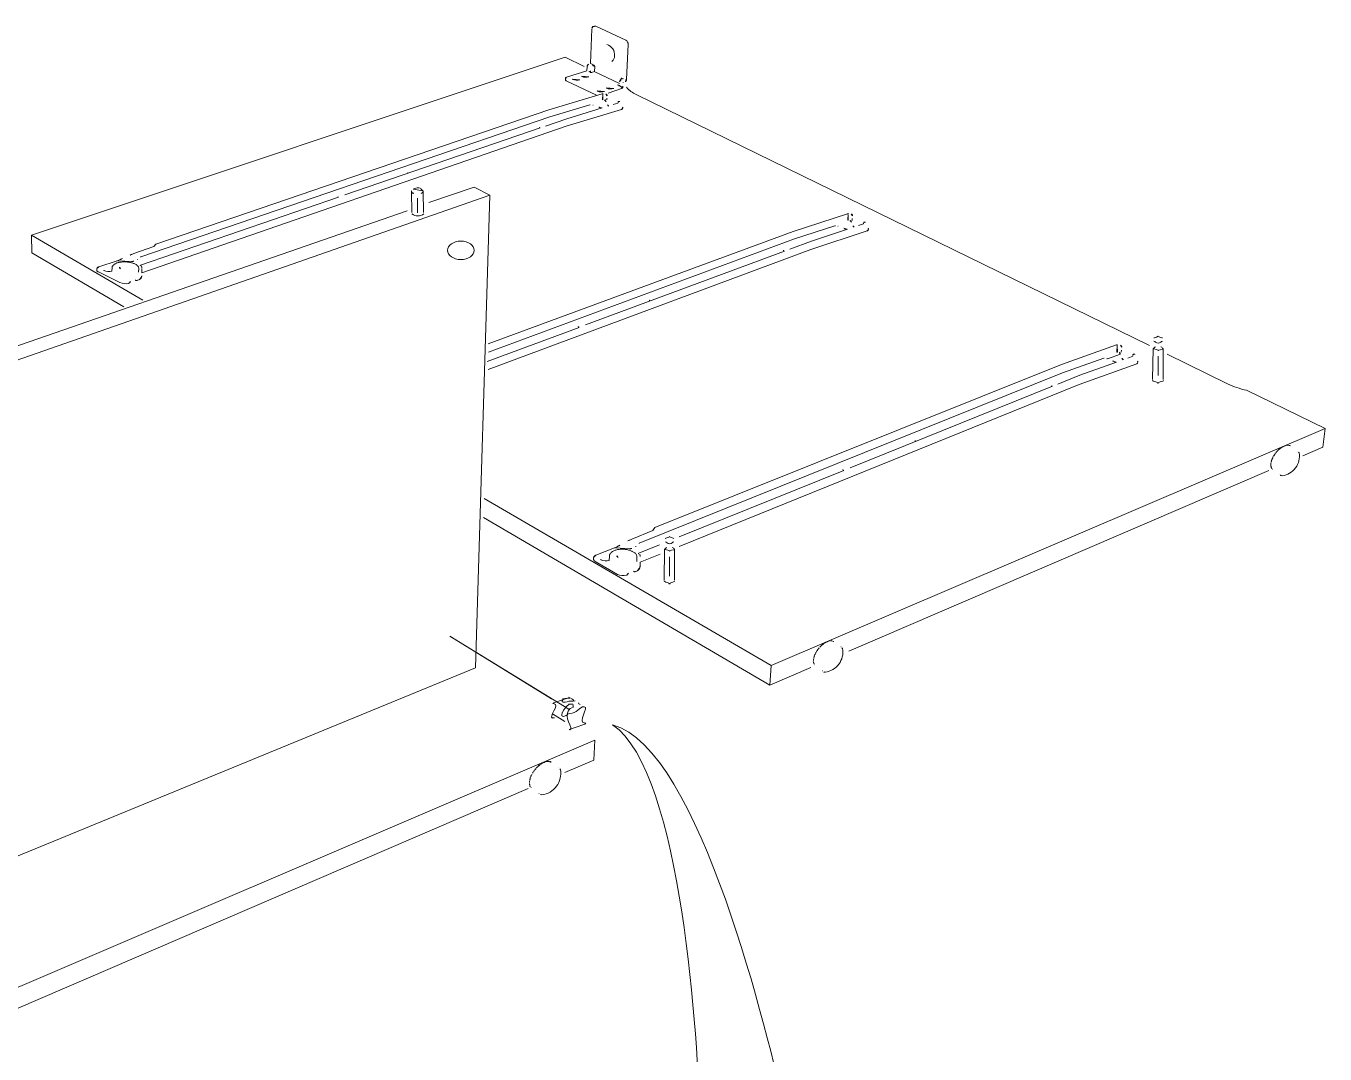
# Model space of a CAD drawing. Header units: metres. Extents: x -27.1 to 47.9, y -10.7 to 6.6.
# Drawn here: x 35.295 to 36.94, y 2.795 to 4.097 of the extents above; entities that cross this region are included whole.
import ezdxf

# ---------------------------------------------------------------- set-up
doc = ezdxf.new("R2010")
doc.units = ezdxf.units.M
doc.header["$MEASUREMENT"] = 0
doc.layers.add('PDF_Working_Num_Penna__255_Num_Penna__255_Num_Penna__255_Num_Penna__255_Num_Penna__255_Num_Penna__255', color=255, linetype='Continuous', lineweight=18)
doc.layers.add('PDF_Working_Num_Penna__7_Num_Penna__7_Num_Penna__7_Num_Penna__7_Num_Penna__7_Num_Penna__7', color=7, linetype='Continuous', lineweight=18)

msp = doc.modelspace()

# ---------------------------------------------------------------- linework, layer by layer
at = {"layer": 'PDF_Working_Num_Penna__255_Num_Penna__255_Num_Penna__255_Num_Penna__255_Num_Penna__255_Num_Penna__255', "color": 255, "linetype": 'Continuous', "lineweight": 18, "flags": 128}
msp.add_lwpolyline([(35.8317, 3.3241), (35.9822, 3.2314)], dxfattribs=at)
at = {"layer": 'PDF_Working_Num_Penna__7_Num_Penna__7_Num_Penna__7_Num_Penna__7_Num_Penna__7_Num_Penna__7', "color": 7, "linetype": 'Continuous', "lineweight": 18, "flags": 128}
for points in [[(36.0116, 4.0932), (36.0099, 4.0491), (36.0128, 4.0478)], [(35.3019, 3.8317), (35.9776, 4.0571)], [(35.9776, 4.0571), (36.0018, 4.0453)], [(35.9796, 4.0319), (36.005, 4.0401)], [(36.0117, 4.038), (36.0144, 4.0389), (36.0465, 4.0238)], [(36.0173, 4.0093), (35.9791, 4.0274), (35.9787, 4.0276), (35.9784, 4.0278), (35.9782, 4.0281), (35.978, 4.0283), (35.978, 4.0286)], [(36.0321, 4.0118), (36.0492, 4.0174)], [(35.9571, 3.9904), (36.0246, 4.0108)], [(36.009, 3.997), (35.9585, 3.9817), (35.4403, 3.8042)], [(35.4593, 3.8205), (35.9571, 3.9904)], [(36.0493, 3.9911), (35.9791, 3.9697)], [(35.9798, 3.9793), (36.0245, 3.9929)], [(35.9791, 3.9697), (35.4413, 3.7843), (35.4413, 3.7897)], [(35.6987, 3.8827), (35.9462, 3.9677)], [(35.9528, 3.97), (35.9798, 3.9793)], [(35.783, 3.8869), (35.7833, 3.8604)], [(35.7979, 3.8871), (35.7982, 3.8604)], [(35.8051, 3.873), (35.8626, 3.8928)], [(35.8626, 3.8928), (35.8824, 3.8825)], [(34.9757, 3.5664), (35.8824, 3.8825)], [(35.4399, 3.7938), (35.6907, 3.8799)], [(35.7906, 3.8786), (35.7908, 3.8602)], [(35.8824, 3.8825), (35.8641, 3.2838)], [(35.1072, 3.6304), (35.7777, 3.8628)], [(36.2666, 3.8366), (36.3354, 3.8589)], [(35.8802, 3.6941), (36.2666, 3.8366)], [(36.3195, 3.8438), (36.2681, 3.827), (35.8806, 3.6837)], [(36.3604, 3.8373), (36.289, 3.8138)], [(36.2897, 3.8243), (36.3352, 3.8393)], [(35.4429, 3.7496), (35.3019, 3.8317)], [(35.3021, 3.8094), (35.3019, 3.8317)], [(35.4289, 3.8075), (35.4297, 3.8079), (35.4305, 3.8083), (35.4314, 3.8086), (35.4569, 3.8173), (35.4593, 3.8205)], [(36.2622, 3.8141), (36.2897, 3.8243)], [(35.4187, 3.7412), (35.3021, 3.8094)], [(35.88, 3.6616), (36.289, 3.8138)], [(36.0035, 3.7181), (36.2555, 3.8117)], [(35.4105, 3.7996), (35.4103, 3.7995), (35.4102, 3.7995), (35.3872, 3.7916)], [(35.4312, 3.7989), (35.4307, 3.7987), (35.4301, 3.7986), (35.4296, 3.7985), (35.4289, 3.7985), (35.4283, 3.7985), (35.4114, 3.7994)], [(35.879, 3.672), (35.9954, 3.7151)], [(36.6063, 3.668), (36.6762, 3.6928)], [(36.7226, 3.6881), (36.7219, 3.6491)], [(36.7351, 3.6881), (36.7352, 3.649)], [(36.66, 3.676), (36.6078, 3.6574), (36.0715, 3.4417)], [(36.6298, 3.6544), (36.676, 3.671)], [(36.6802, 3.6825), (36.6804, 3.682), (36.6807, 3.6816), (36.681, 3.6813), (36.6813, 3.681), (36.6648, 3.6752)], [(36.7289, 3.6785), (36.7289, 3.654)], [(36.0912, 3.4615), (36.6063, 3.668)], [(36.6018, 3.6432), (36.6298, 3.6544)], [(36.7017, 3.6689), (36.629, 3.6429)], [(36.1221, 3.4375), (36.629, 3.6429)], [(36.3389, 3.537), (36.595, 3.6405)], [(36.9403, 3.5869), (36.2385, 3.2867)], [(36.1222, 3.4496), (36.3307, 3.5337)], [(36.3369, 3.3049), (36.8693, 3.534)], [(36.2385, 3.2867), (35.8751, 3.4982)], [(36.2888, 3.2842), (36.2371, 3.262), (35.8744, 3.4743)], [(36.0597, 3.4456), (36.0606, 3.4461), (36.0614, 3.4466), (36.0623, 3.447), (36.0887, 3.4576), (36.0912, 3.4615)], [(36.0711, 3.429), (36.0974, 3.4396)], [(36.0407, 3.4361), (36.0405, 3.436), (36.0404, 3.4359), (36.0166, 3.4264)], [(36.0621, 3.4352), (36.0616, 3.435), (36.061, 3.4349), (36.0604, 3.4348), (36.0598, 3.4348), (36.0591, 3.4348), (36.0416, 3.4359)], [(36.0726, 3.4175), (36.098, 3.4278)], [(36.1037, 3.4341), (36.103, 3.3951)], [(36.11, 3.4245), (36.11, 3.4)], [(36.1162, 3.4341), (36.1163, 3.395)], [(35.8317, 3.3241), (35.9605, 3.2448)], [(35.8641, 3.2838), (34.9998, 2.9288)], [(36.2371, 3.262), (36.2385, 3.2867)], [(35.9619, 3.2256), (35.9773, 3.216)], [(35.9775, 3.1512), (36.0142, 3.1669), (36.0152, 3.1921)], [(35.9308, 3.1311), (35.2549, 2.8403)]]:
    msp.add_lwpolyline(points, dxfattribs=at)
for points in [[(36.0133, 4.0961), (36.0129, 4.0959), (36.0125, 4.0957), (36.0122, 4.0953), (36.012, 4.0949), (36.0118, 4.0943), (36.0117, 4.0938)], [(36.0147, 4.096), (36.0143, 4.0961), (36.014, 4.0962), (36.0136, 4.0962)], [(36.0054, 4.045), (36.0055, 4.0455), (36.0057, 4.0461), (36.0059, 4.0466), (36.0062, 4.0471), (36.0065, 4.0476), (36.0069, 4.0479), (36.0073, 4.0482)], [(35.978, 4.0286), (35.9781, 4.0306), (35.9781, 4.0309), (35.9783, 4.0311), (35.9785, 4.0313), (35.9788, 4.0315), (35.9792, 4.0317)], [(36.0054, 4.045), (36.0053, 4.0408), (36.0052, 4.0405), (36.0051, 4.0403)], [(36.0082, 4.0394), (36.0081, 4.0392), (36.0081, 4.0389)], [(36.0093, 4.0392), (36.009, 4.039), (36.0089, 4.0389), (36.0088, 4.0386)], [(36.0094, 4.0382), (36.0096, 4.0386), (36.0097, 4.0391), (36.0098, 4.0395), (36.0099, 4.0399)], [(36.0117, 4.038), (36.0114, 4.0379), (36.011, 4.0379), (36.0107, 4.0379), (36.0103, 4.0379), (36.0099, 4.038), (36.0096, 4.0381)], [(36.0128, 4.0478), (36.0128, 4.0464)], [(36.0128, 4.0464), (36.0128, 4.0467), (36.013, 4.047), (36.0131, 4.0472), (36.0133, 4.0473), (36.0136, 4.0474), (36.0138, 4.0473)], [(36.014, 4.0468), (36.0137, 4.0464), (36.0134, 4.0461), (36.0131, 4.0459)], [(36.0143, 4.0471), (36.0141, 4.047)], [(36.0143, 4.0471), (36.0145, 4.0469), (36.0148, 4.0467), (36.0149, 4.0463), (36.0151, 4.046), (36.0152, 4.0456)], [(36.0152, 4.0452), (36.015, 4.0398), (36.0149, 4.0395), (36.0148, 4.0392), (36.0147, 4.039)], [(36.045, 4.0223), (36.0448, 4.0222), (36.0446, 4.0221), (36.0446, 4.0218), (36.0447, 4.0217), (36.0449, 4.0215)], [(36.0463, 4.0211), (36.0459, 4.0211), (36.0457, 4.0212)], [(36.0491, 4.0194), (36.0461, 4.0208), (36.0463, 4.0209), (36.0463, 4.0212), (36.0464, 4.0215)], [(36.0488, 4.0291), (36.0484, 4.029), (36.048, 4.0287), (36.0476, 4.0283), (36.0473, 4.0278), (36.047, 4.0273), (36.0468, 4.0268), (36.0466, 4.0262)], [(36.0485, 4.0296), (36.0486, 4.0299), (36.0487, 4.0303), (36.0488, 4.0305), (36.0491, 4.0306), (36.0493, 4.0306), (36.0496, 4.0305)], [(36.0492, 4.0174), (36.0496, 4.0177), (36.05, 4.0181), (36.0503, 4.0185), (36.0506, 4.019), (36.0508, 4.0195), (36.0509, 4.0201), (36.051, 4.0206)], [(36.0502, 4.0303), (36.0504, 4.03), (36.0507, 4.0297)], [(36.0511, 4.0303), (36.051, 4.0301), (36.0508, 4.0298)], [(36.0512, 4.0251), (36.0512, 4.0252), (36.0513, 4.0254)], [(36.0537, 4.0284), (36.0539, 4.0285), (36.054, 4.0287)], [(36.0259, 4.0109), (36.0256, 4.0109), (36.0252, 4.0109), (36.0249, 4.0108)], [(36.0255, 4.0101), (36.025, 4.0041), (36.025, 4.0039), (36.025, 4.0037), (36.0252, 4.0035), (36.0253, 4.0033), (36.0256, 4.0033)], [(36.0286, 4.0023), (36.0281, 4.0025), (36.0277, 4.0027)], [(36.0286, 4.0023), (36.0285, 4.0026), (36.0285, 4.0028), (36.0286, 4.0031), (36.0287, 4.0032)], [(36.0286, 4.0023), (36.0287, 4.002), (36.029, 4.0016), (36.0293, 4.0013), (36.0296, 4.0011)], [(36.031, 4.0084), (36.031, 4.0088), (36.0309, 4.0093), (36.0306, 4.0096), (36.0303, 4.01), (36.0299, 4.0103), (36.0294, 4.0104)], [(36.0307, 4.0052), (36.0305, 4.0031)], [(36.0446, 3.999), (36.0384, 3.9971)], [(36.0447, 3.9999), (36.0446, 3.999)], [(36.0469, 4.0011), (36.045, 4.0011), (36.0449, 4.0009), (36.0448, 4.0007), (36.0448, 4.0003)], [(36.0469, 4.0011), (36.047, 4.0009)], [(36.009, 3.997), (36.0093, 3.997), (36.0095, 3.997)], [(36.0127, 3.9966), (36.0131, 3.9964)], [(36.0202, 3.9941), (36.0207, 3.9938), (36.0214, 3.9936), (36.0221, 3.9933), (36.0229, 3.9931), (36.0236, 3.993)], [(36.0328, 3.9954), (36.0326, 3.9957), (36.0324, 3.996), (36.0321, 3.9963), (36.0316, 3.9966), (36.0312, 3.9968)], [(36.0493, 3.9911), (36.0496, 3.9913), (36.0499, 3.9915), (36.0502, 3.9918), (36.0504, 3.9922), (36.0506, 3.9926)], [(36.0507, 3.9932), (36.0507, 3.9934), (36.0506, 3.9936), (36.0505, 3.9938), (36.0504, 3.994)], [(35.945, 3.9686), (35.945, 3.9684)], [(35.9451, 3.9682), (35.9456, 3.968)], [(35.778, 3.9113), (35.7781, 3.911)], [(35.7782, 3.9107), (35.7786, 3.9105)], [(35.6896, 3.8809), (35.6897, 3.8806)], [(35.6899, 3.8803), (35.6903, 3.8801)], [(36.3367, 3.8591), (36.3363, 3.8591), (36.3359, 3.8591), (36.3356, 3.859)], [(36.3363, 3.8582), (36.3357, 3.8517), (36.3357, 3.8514), (36.3358, 3.8511), (36.3359, 3.8509), (36.3361, 3.8508), (36.3363, 3.8507)], [(36.3394, 3.8497), (36.3393, 3.8499), (36.3393, 3.8501), (36.3394, 3.8505), (36.3395, 3.8506)], [(36.3419, 3.8563), (36.3418, 3.8568), (36.3417, 3.8573), (36.3414, 3.8577), (36.3411, 3.8581), (36.3407, 3.8584), (36.3402, 3.8586)], [(36.3415, 3.8528), (36.3413, 3.8505)], [(36.3195, 3.8438), (36.3197, 3.8438), (36.32, 3.8438)], [(36.3233, 3.8433), (36.3237, 3.8431)], [(36.3308, 3.8406), (36.3314, 3.8403), (36.3321, 3.84), (36.3328, 3.8398), (36.3336, 3.8395), (36.3344, 3.8394)], [(36.3394, 3.8497), (36.3389, 3.8499), (36.3385, 3.8501)], [(36.3394, 3.8497), (36.3395, 3.8493), (36.3398, 3.8488), (36.3401, 3.8486), (36.3404, 3.8483)], [(36.3437, 3.842), (36.3435, 3.8423), (36.3432, 3.8427), (36.3429, 3.843), (36.3425, 3.8433), (36.342, 3.8436)], [(36.3557, 3.846), (36.3494, 3.8439)], [(36.3558, 3.847), (36.3557, 3.846)], [(36.358, 3.8483), (36.3561, 3.8483), (36.356, 3.8481), (36.3559, 3.8479), (36.3559, 3.8475)], [(36.358, 3.8483), (36.3582, 3.8481)], [(36.3604, 3.8373), (36.3608, 3.8375), (36.3611, 3.8378), (36.3614, 3.8381), (36.3616, 3.8385), (36.3618, 3.839)], [(36.3619, 3.8396), (36.3619, 3.8399), (36.3618, 3.8401), (36.3617, 3.8403), (36.3616, 3.8405)], [(35.4141, 3.8011), (35.4145, 3.8012), (35.4149, 3.8013), (35.4153, 3.8014), (35.4156, 3.8016), (35.4159, 3.8018), (35.4163, 3.8019), (35.4168, 3.8022)], [(35.4289, 3.8075), (35.4281, 3.8073), (35.4273, 3.807), (35.4265, 3.8067)], [(35.4403, 3.8042), (35.44, 3.8041)], [(36.2543, 3.8127), (36.2543, 3.8124)], [(36.2544, 3.8122), (36.2549, 3.8119)], [(35.3872, 3.7916), (35.3866, 3.7913), (35.3859, 3.7911), (35.3855, 3.7907), (35.385, 3.7904), (35.3848, 3.79), (35.3845, 3.7896)], [(35.4141, 3.8011), (35.4132, 3.8006), (35.4123, 3.8002), (35.4114, 3.7999)], [(35.4131, 3.7911), (35.4131, 3.7907), (35.4133, 3.7904), (35.4136, 3.79), (35.414, 3.7896), (35.4144, 3.7893)], [(35.436, 3.8011), (35.436, 3.8008), (35.436, 3.8005)], [(35.4392, 3.793), (35.4393, 3.7933), (35.4395, 3.7935), (35.4396, 3.7936)], [(35.4412, 3.793), (35.4412, 3.7924), (35.4413, 3.7918), (35.4413, 3.7912), (35.4413, 3.7905)], [(35.4267, 3.7726), (35.4265, 3.7723), (35.4262, 3.772), (35.4259, 3.7716)], [(35.4267, 3.7726), (35.4269, 3.7728), (35.4271, 3.773), (35.4273, 3.773)], [(35.4339, 3.7746), (35.4331, 3.775), (35.4333, 3.775)], [(35.4331, 3.775), (35.4337, 3.7748)], [(35.4374, 3.7752), (35.4356, 3.7746), (35.4351, 3.7745), (35.4347, 3.7745), (35.4343, 3.7745)], [(35.4411, 3.7785), (35.4408, 3.778), (35.4405, 3.7775), (35.4401, 3.777), (35.4396, 3.7765), (35.4391, 3.7761), (35.4385, 3.7758), (35.4379, 3.7754)], [(35.4411, 3.7785), (35.4412, 3.7789), (35.4412, 3.7792), (35.4412, 3.7796), (35.4413, 3.7799), (35.4413, 3.7803)], [(36.0843, 3.7496), (36.0844, 3.7493)], [(36.0845, 3.749), (36.0849, 3.7488)], [(35.9943, 3.7162), (35.9944, 3.7159)], [(35.9945, 3.7156), (35.9949, 3.7153)], [(36.6775, 3.6929), (36.6772, 3.6929), (36.6768, 3.6929), (36.6765, 3.6929)], [(36.6771, 3.6919), (36.6765, 3.6847), (36.6765, 3.6844), (36.6766, 3.6841), (36.6767, 3.6839), (36.6769, 3.6837), (36.6772, 3.6836)], [(36.6828, 3.6899), (36.6827, 3.6904), (36.6826, 3.6909), (36.6824, 3.6914), (36.682, 3.6918), (36.6816, 3.6921), (36.6811, 3.6924)], [(36.66, 3.676), (36.6603, 3.676), (36.6605, 3.676)], [(36.6639, 3.6755), (36.6643, 3.6752)], [(36.6716, 3.6725), (36.6721, 3.6721), (36.6728, 3.6718), (36.6735, 3.6716), (36.6744, 3.6713), (36.6751, 3.6711)], [(36.6802, 3.6825), (36.6798, 3.6828), (36.6794, 3.683)], [(36.6802, 3.6825), (36.6802, 3.6828), (36.6802, 3.683), (36.6802, 3.6832), (36.6803, 3.6834), (36.6804, 3.6835)], [(36.6825, 3.686), (36.6822, 3.6835)], [(36.6846, 3.674), (36.6845, 3.6744), (36.6842, 3.6748), (36.6839, 3.6752), (36.6834, 3.6755), (36.6829, 3.6758)], [(36.6968, 3.6784), (36.6905, 3.6761)], [(36.697, 3.6796), (36.6968, 3.6784)], [(36.6992, 3.681), (36.6973, 3.681), (36.6971, 3.6808), (36.697, 3.6805), (36.697, 3.6801)], [(36.6992, 3.681), (36.6993, 3.6807)], [(36.7017, 3.6689), (36.7021, 3.6691), (36.7023, 3.6693), (36.7026, 3.6697), (36.7029, 3.6702), (36.703, 3.6707)], [(36.7031, 3.6714), (36.7031, 3.6717), (36.7031, 3.6719), (36.7029, 3.6722), (36.7028, 3.6724)], [(36.5938, 3.6416), (36.5938, 3.6413)], [(36.5939, 3.641), (36.5944, 3.6407)], [(36.421, 3.5718), (36.4211, 3.5715)], [(36.4212, 3.5712), (36.4216, 3.5709)], [(36.8774, 3.5554), (36.8772, 3.5553), (36.877, 3.5551), (36.8768, 3.5548), (36.8768, 3.5546), (36.8764, 3.554)], [(36.879, 3.5573), (36.8787, 3.5572), (36.8785, 3.557), (36.8783, 3.5567), (36.8783, 3.5565), (36.8778, 3.556)], [(36.8806, 3.559), (36.8804, 3.559), (36.8802, 3.5589), (36.88, 3.5586), (36.8799, 3.5583), (36.8794, 3.5578)], [(36.8823, 3.5607), (36.8821, 3.5606), (36.8819, 3.5605), (36.8817, 3.5602), (36.8816, 3.56), (36.881, 3.5595)], [(36.8829, 3.5611), (36.8826, 3.5609)], [(36.8841, 3.5621), (36.8839, 3.5621), (36.8837, 3.5619), (36.8835, 3.5617), (36.8834, 3.5615), (36.8831, 3.5613)], [(36.8859, 3.5633), (36.8858, 3.5633), (36.8855, 3.5632), (36.8853, 3.5631), (36.8852, 3.5628), (36.8846, 3.5624)], [(36.8878, 3.5643), (36.8876, 3.5643), (36.8873, 3.5642), (36.8871, 3.5641), (36.887, 3.5639), (36.8864, 3.5636)], [(36.8894, 3.565), (36.8891, 3.565), (36.8888, 3.5647), (36.8882, 3.5645)], [(36.8911, 3.5655), (36.891, 3.5656), (36.8907, 3.5655), (36.8905, 3.5653), (36.89, 3.5652)], [(36.8927, 3.5658), (36.8924, 3.5658), (36.8922, 3.5656), (36.8917, 3.5655)], [(36.8942, 3.5658), (36.8939, 3.5657), (36.8937, 3.5656), (36.8934, 3.5656)], [(36.8956, 3.5655), (36.8953, 3.5655), (36.8949, 3.5654)], [(36.8956, 3.5655), (36.8964, 3.5649), (36.8966, 3.565)], [(36.9056, 3.5583), (36.9055, 3.5584)], [(36.8716, 3.5408), (36.8716, 3.5412)], [(36.8716, 3.5408), (36.8718, 3.5402)], [(36.8718, 3.5425), (36.8717, 3.5427), (36.8717, 3.5428), (36.8718, 3.5431)], [(36.8718, 3.5391), (36.8717, 3.5393), (36.8717, 3.5395)], [(36.8718, 3.5425), (36.8718, 3.542)], [(36.8718, 3.5391), (36.872, 3.539), (36.8721, 3.5386)], [(36.8729, 3.5473), (36.8727, 3.547), (36.8726, 3.5467), (36.8726, 3.5466), (36.8726, 3.5464), (36.8725, 3.5458), (36.8723, 3.5452), (36.8721, 3.545), (36.8721, 3.5448), (36.872, 3.5445), (36.8721, 3.5444), (36.872, 3.5438)], [(36.8722, 3.5377), (36.8721, 3.5379), (36.8721, 3.538)], [(36.8737, 3.5492), (36.8735, 3.549), (36.8734, 3.5488), (36.8733, 3.5486), (36.8734, 3.5484), (36.8731, 3.5478)], [(36.8737, 3.5493), (36.874, 3.5499)], [(36.8744, 3.5505), (36.8743, 3.5507), (36.8744, 3.5509), (36.8746, 3.5512)], [(36.8761, 3.5534), (36.8758, 3.5533), (36.8756, 3.553), (36.8755, 3.5528), (36.8755, 3.5525), (36.8751, 3.552)], [(36.3296, 3.5349), (36.3296, 3.5345)], [(36.3298, 3.5342), (36.3302, 3.5339)], [(36.8722, 3.5377), (36.8724, 3.5375), (36.8726, 3.5372)], [(36.8727, 3.5365), (36.8726, 3.5367)], [(36.8736, 3.5354), (36.8735, 3.5356)], [(36.8827, 3.5289), (36.8825, 3.5288)], [(36.8859, 3.5272), (36.8861, 3.5272)], [(36.0597, 3.4456), (36.0589, 3.4454), (36.058, 3.4451), (36.0573, 3.4447)], [(36.0715, 3.4417), (36.0713, 3.4415)], [(36.0166, 3.4264), (36.0159, 3.426), (36.0153, 3.4257), (36.0148, 3.4253), (36.0144, 3.4249), (36.0141, 3.4244), (36.0139, 3.424)], [(36.0444, 3.4379), (36.0435, 3.4373), (36.0426, 3.4368), (36.0417, 3.4364)], [(36.0434, 3.4258), (36.0434, 3.4253), (36.0436, 3.4248), (36.0439, 3.4244), (36.0443, 3.4239), (36.0448, 3.4235)], [(36.0444, 3.4379), (36.0448, 3.438), (36.0452, 3.4382), (36.0456, 3.4383), (36.046, 3.4385), (36.0464, 3.4387)], [(36.0467, 3.4389), (36.0472, 3.4392)], [(36.0671, 3.4379), (36.0671, 3.4375), (36.0671, 3.4372)], [(36.0704, 3.4281), (36.0704, 3.4283), (36.0705, 3.4284), (36.0707, 3.4287), (36.0709, 3.4288)], [(36.0725, 3.428), (36.0725, 3.4274), (36.0726, 3.4266), (36.0726, 3.4258), (36.0726, 3.425)], [(36.0558, 3.4098), (36.056, 3.4098)], [(36.0685, 3.4064), (36.0666, 3.4057), (36.0662, 3.4056), (36.0657, 3.4055), (36.0653, 3.4056)], [(36.0724, 3.4104), (36.0721, 3.4098), (36.0717, 3.4092), (36.0713, 3.4086), (36.0708, 3.408), (36.0703, 3.4076), (36.0697, 3.4071), (36.0691, 3.4067)], [(36.0724, 3.4104), (36.0724, 3.4109), (36.0725, 3.4113), (36.0725, 3.4117), (36.0726, 3.4121), (36.0726, 3.4126), (36.0726, 3.4131)], [(36.0726, 3.4133), (36.0726, 3.4175)], [(36.0575, 3.4033), (36.0572, 3.4029), (36.0569, 3.4025), (36.0566, 3.4021)], [(36.0575, 3.4033), (36.0577, 3.4035), (36.0579, 3.4037), (36.058, 3.4038)], [(36.0649, 3.4057), (36.0641, 3.4062), (36.0643, 3.4062)], [(36.0641, 3.4062), (36.0647, 3.4059)], [(36.2997, 3.3094), (36.2995, 3.3093), (36.2993, 3.3091), (36.2991, 3.3088), (36.299, 3.3086), (36.2985, 3.308)], [(36.3014, 3.3112), (36.3012, 3.3112), (36.301, 3.311), (36.3008, 3.3107), (36.3007, 3.3105), (36.3002, 3.3099)], [(36.3032, 3.3129), (36.303, 3.3128), (36.3027, 3.3127), (36.3026, 3.3124), (36.3025, 3.3122), (36.3019, 3.3117)], [(36.3038, 3.3134), (36.3035, 3.3131)], [(36.305, 3.3143), (36.3049, 3.3143), (36.3046, 3.3142), (36.3044, 3.314), (36.3043, 3.3137), (36.304, 3.3136)], [(36.3069, 3.3156), (36.3067, 3.3156), (36.3065, 3.3155), (36.3063, 3.3153), (36.3061, 3.3151), (36.3056, 3.3147)], [(36.3088, 3.3166), (36.3086, 3.3166), (36.3084, 3.3166), (36.3082, 3.3164), (36.308, 3.3162), (36.3075, 3.3159)], [(36.3105, 3.3174), (36.3102, 3.3174), (36.3101, 3.3173), (36.3099, 3.317), (36.3093, 3.3168)], [(36.3123, 3.3179), (36.3121, 3.3179), (36.3119, 3.3179), (36.3116, 3.3176), (36.3112, 3.3175)], [(36.314, 3.3182), (36.3136, 3.3181), (36.3134, 3.318), (36.3129, 3.3179)], [(36.3155, 3.3182), (36.3151, 3.3181), (36.315, 3.318), (36.3146, 3.318)], [(36.3169, 3.3178), (36.3166, 3.3178), (36.3164, 3.3177), (36.3162, 3.3178)], [(36.3169, 3.3178), (36.3177, 3.3172), (36.3179, 3.3173)], [(36.3273, 3.3104), (36.3271, 3.3106)], [(36.2922, 3.2923), (36.2921, 3.2928)], [(36.2923, 3.2941), (36.2922, 3.2943), (36.2922, 3.2945), (36.2923, 3.2947)], [(36.2922, 3.2923), (36.2923, 3.2918)], [(36.2923, 3.2941), (36.2924, 3.2936)], [(36.2929, 3.2969), (36.2927, 3.2967), (36.2926, 3.2965), (36.2926, 3.2962), (36.2927, 3.2961), (36.2926, 3.2955)], [(36.2935, 3.2991), (36.2933, 3.2988), (36.2932, 3.2985), (36.2932, 3.2983), (36.2932, 3.2981), (36.293, 3.2975)], [(36.2943, 3.301), (36.2941, 3.3009), (36.294, 3.3006), (36.2939, 3.3004), (36.294, 3.3002), (36.2937, 3.2996)], [(36.2943, 3.3012), (36.2947, 3.3018)], [(36.295, 3.3024), (36.2949, 3.3026), (36.2951, 3.3028), (36.2952, 3.3031)], [(36.2967, 3.3054), (36.2965, 3.3052), (36.2963, 3.305), (36.2961, 3.3047), (36.2962, 3.3045), (36.2958, 3.3039)], [(36.2981, 3.3075), (36.2979, 3.3073), (36.2977, 3.3071), (36.2975, 3.3068), (36.2975, 3.3066), (36.2971, 3.306)], [(36.2923, 3.2906), (36.2922, 3.2908), (36.2923, 3.2911)], [(36.2923, 3.2906), (36.2925, 3.2905), (36.2926, 3.2901)], [(36.2927, 3.2892), (36.2926, 3.2893), (36.2927, 3.2895)], [(36.2927, 3.2892), (36.293, 3.2889), (36.2932, 3.2886)], [(36.2933, 3.2879), (36.2932, 3.2882)], [(36.2942, 3.2868), (36.294, 3.287)], [(36.3036, 3.2801), (36.3034, 3.28)], [(36.3058, 3.2786), (36.3055, 3.2788)], [(36.3069, 3.2784), (36.3071, 3.2783)], [(35.9613, 3.2205), (35.9622, 3.22), (35.9643, 3.2205)], [(35.9442, 3.1598), (35.9439, 3.1598), (35.9437, 3.1596), (35.9435, 3.1593), (35.9434, 3.1591), (35.9428, 3.1585)], [(35.9461, 3.1613), (35.9459, 3.1614), (35.9457, 3.1612), (35.9454, 3.161), (35.9453, 3.1607), (35.9451, 3.1606), (35.9448, 3.1603), (35.9445, 3.1601)], [(35.9482, 3.1627), (35.948, 3.1627), (35.9477, 3.1626), (35.9475, 3.1624), (35.9473, 3.1621), (35.9467, 3.1617)], [(35.9501, 3.1638), (35.9499, 3.1638), (35.9497, 3.1637), (35.9495, 3.1636), (35.9493, 3.1633), (35.9487, 3.163)], [(35.952, 3.1646), (35.9516, 3.1646), (35.9515, 3.1645), (35.9513, 3.1642), (35.9507, 3.164)], [(35.9539, 3.1651), (35.9537, 3.1652), (35.9534, 3.1651), (35.9532, 3.1649), (35.9527, 3.1647)], [(35.9556, 3.1655), (35.9553, 3.1654), (35.955, 3.1652), (35.9545, 3.1651)], [(35.9573, 3.1655), (35.9569, 3.1654), (35.9567, 3.1653), (35.9563, 3.1653)], [(35.9588, 3.1651), (35.9584, 3.1651), (35.9582, 3.165), (35.958, 3.165)], [(35.9588, 3.1651), (35.9596, 3.1645), (35.9599, 3.1646)], [(35.9339, 3.1451), (35.9337, 3.1448), (35.9335, 3.1445), (35.9335, 3.1443), (35.9335, 3.1441), (35.9334, 3.1435)], [(35.9347, 3.1472), (35.9345, 3.147), (35.9344, 3.1468), (35.9343, 3.1466), (35.9344, 3.1463), (35.9341, 3.1457)], [(35.9348, 3.1474), (35.9351, 3.148)], [(35.9354, 3.1486), (35.9354, 3.1489), (35.9355, 3.1491), (35.9357, 3.1494)], [(35.9373, 3.1518), (35.9371, 3.1517), (35.9368, 3.1514), (35.9367, 3.1512), (35.9367, 3.1509), (35.9363, 3.1503)], [(35.9388, 3.154), (35.9385, 3.1539), (35.9383, 3.1536), (35.9381, 3.1534), (35.9381, 3.1531), (35.9377, 3.1525)], [(35.9405, 3.1561), (35.9403, 3.156), (35.94, 3.1558), (35.9398, 3.1555), (35.9398, 3.1552), (35.9392, 3.1547)], [(35.9423, 3.158), (35.9421, 3.158), (35.9418, 3.1578), (35.9416, 3.1575), (35.9415, 3.1572), (35.941, 3.1567)], [(35.9698, 3.1572), (35.9697, 3.1574)], [(35.9325, 3.138), (35.9324, 3.1384)], [(35.9326, 3.1399), (35.9325, 3.14), (35.9325, 3.1402), (35.9326, 3.1405)], [(35.9325, 3.138), (35.9326, 3.1374)], [(35.9326, 3.1362), (35.9325, 3.1363), (35.9326, 3.1366)], [(35.9326, 3.1399), (35.9327, 3.1393)], [(35.9326, 3.1362), (35.9328, 3.136), (35.9329, 3.1356)], [(35.9332, 3.1429), (35.933, 3.1426), (35.9329, 3.1424), (35.9329, 3.1421), (35.933, 3.1419), (35.9329, 3.1413)], [(35.9331, 3.1346), (35.9329, 3.1348), (35.933, 3.135)], [(35.9331, 3.1346), (35.9333, 3.1343), (35.9335, 3.134)], [(35.9336, 3.1332), (35.9336, 3.1335)], [(35.9346, 3.1321), (35.9345, 3.1323)], [(35.9446, 3.1249), (35.9444, 3.1248)], [(35.947, 3.1234), (35.9466, 3.1235)], [(35.9481, 3.1231), (35.9483, 3.1231)]]:
    msp.add_lwpolyline(points, close=True, dxfattribs=at)
for points in [[(36.0539, 4.0264), (36.0543, 4.0265), (36.0546, 4.0268), (36.055, 4.0272), (36.0552, 4.0276), (36.0554, 4.0281), (36.0556, 4.0285), (36.0556, 4.029), (36.0575, 4.0733, 0.280362), (36.0547, 4.0788), (36.0164, 4.0965), (36.016, 4.0966), (36.0156, 4.0967), (36.0152, 4.0967), (36.0149, 4.0967), (36.0133, 4.0961)], [(36.0369, 4.0519, 0.257695), (36.0402, 4.0588, 0.395003), (36.0304, 4.0731)], [(36.7178, 3.6921), (36.0677, 4.0099, -0.108131), (36.0554, 4.0191)], [(35.3845, 3.7892), (35.3844, 3.7876), (35.3845, 3.7872), (35.3846, 3.7868), (35.3849, 3.7864), (35.3853, 3.786), (35.3859, 3.7856), (35.3865, 3.7852), (35.4138, 3.7717, 0.156424), (35.4244, 3.7708), (35.4246, 3.7709), (35.4248, 3.7709), (35.425, 3.771), (35.4252, 3.7711), (35.4253, 3.7712), (35.4255, 3.7713)], [(35.3933, 3.7877), (35.3933, 3.7874), (35.3935, 3.7871, 0.158094), (35.4036, 3.7864), (35.4038, 3.7908), (35.4038, 3.7913), (35.4039, 3.7917), (35.4041, 3.7922), (35.4043, 3.7926), (35.4046, 3.793), (35.4049, 3.7935), (35.4054, 3.794), (35.4059, 3.7944), (35.4064, 3.7949), (35.4071, 3.7953), (35.4077, 3.7956), (35.4084, 3.796), (35.4092, 3.7963), (35.4099, 3.7966), (35.4108, 3.7969), (35.4117, 3.7971), (35.4127, 3.7973), (35.4137, 3.7975), (35.4148, 3.7977), (35.4158, 3.7978), (35.4169, 3.7979), (35.4179, 3.798), (35.419, 3.798), (35.4201, 3.798), (35.4212, 3.798), (35.4222, 3.7979), (35.4233, 3.7978), (35.4243, 3.7977), (35.4253, 3.7976), (35.4264, 3.7974), (35.4273, 3.7971), (35.4283, 3.7969), (35.4293, 3.7967), (35.4301, 3.7964), (35.431, 3.7961), (35.4319, 3.7958), (35.4326, 3.7954), (35.4334, 3.795), (35.4341, 3.7946), (35.4347, 3.7942), (35.4353, 3.7938), (35.4359, 3.7932), (35.4364, 3.7927), (35.4368, 3.7922), (35.4371, 3.7917), (35.4373, 3.7912), (35.4375, 3.7906), (35.4376, 3.7901), (35.4376, 3.7895), (35.4374, 3.785)], [(36.912, 3.5524), (36.9377, 3.5634), (36.9403, 3.5869), (36.8408, 3.6354, -0.054731), (36.8168, 3.6436), (36.7404, 3.681)], [(36.9067, 3.5572), (36.907, 3.5568), (36.9073, 3.5566), (36.9075, 3.5563, -0.429787), (36.8859, 3.5272), (36.8852, 3.5274), (36.8849, 3.5275), (36.8845, 3.5276), (36.884, 3.5279), (36.8837, 3.5281)], [(36.0152, 3.1921), (35.1424, 2.8189), (35.0505, 2.8899), (35.0512, 2.8701, 0.148635), (35.0385, 2.8867), (34.3637, 3.4096, 0.095923), (34.3441, 3.4188), (34.3425, 3.437, -0.095468), (34.3621, 3.4278), (34.9927, 2.9414)], [(36.0138, 3.4235), (36.0137, 3.4215), (36.0138, 3.421), (36.0139, 3.4205), (36.0142, 3.42), (36.0147, 3.4195), (36.0152, 3.419), (36.0159, 3.4186), (36.0441, 3.4022, 0.184097), (36.0551, 3.4011), (36.0553, 3.4012), (36.0555, 3.4012), (36.0557, 3.4013), (36.0559, 3.4014), (36.0561, 3.4016), (36.0562, 3.4017)], [(36.0229, 3.4216), (36.0229, 3.4212), (36.0231, 3.4208, 0.184747), (36.0335, 3.42), (36.0338, 3.4254), (36.0338, 3.4259), (36.0339, 3.4265), (36.034, 3.4271), (36.0343, 3.4276), (36.0346, 3.4281), (36.0349, 3.4287), (36.0354, 3.4293), (36.0359, 3.4298), (36.0365, 3.4303), (36.0371, 3.4308), (36.0378, 3.4312), (36.0385, 3.4317), (36.0393, 3.432), (36.0401, 3.4324), (36.041, 3.4328), (36.042, 3.433), (36.043, 3.4333), (36.044, 3.4336), (36.0451, 3.4337), (36.0462, 3.4339), (36.0473, 3.434), (36.0484, 3.4341), (36.0495, 3.4341), (36.0506, 3.4341), (36.0518, 3.4341), (36.0528, 3.434), (36.0539, 3.4339), (36.055, 3.4338), (36.0561, 3.4336), (36.0571, 3.4334), (36.0581, 3.4331), (36.0592, 3.4328), (36.0601, 3.4325), (36.061, 3.4322), (36.062, 3.4318), (36.0628, 3.4314), (36.0636, 3.431), (36.0644, 3.4305), (36.0651, 3.43), (36.0658, 3.4295), (36.0664, 3.429), (36.067, 3.4284), (36.0675, 3.4277), (36.0679, 3.4271), (36.0682, 3.4265), (36.0685, 3.4258), (36.0686, 3.4252), (36.0687, 3.4245), (36.0687, 3.4238), (36.0685, 3.4184)], [(36.3283, 3.3093), (36.3287, 3.3089), (36.3289, 3.3086), (36.3291, 3.3083, -0.430065), (36.3069, 3.2784), (36.3062, 3.2786), (36.3058, 3.2786)], [(35.9709, 3.156), (35.9713, 3.1556), (35.9716, 3.1553), (35.9718, 3.155, -0.430473), (35.9481, 3.1231), (35.9473, 3.1233), (35.947, 3.1234)]]:
    msp.add_lwpolyline(points, format="xyb", dxfattribs=at)
for points in [[(35.9987, 4.033), (35.9988, 4.0328), (35.9989, 4.0326, 0.149627), (36.0077, 4.0323), (36.0079, 4.0325)], [(35.9872, 4.0293), (35.9873, 4.0291), (35.9874, 4.0289, 0.144622), (35.9963, 4.0286), (35.9964, 4.0287)], [(36.0299, 4.0182), (36.0301, 4.018), (36.0302, 4.0179, 0.144053), (36.0391, 4.0175), (36.0392, 4.0177)], [(36.0184, 4.0144), (36.0186, 4.0143), (36.0187, 4.0141, 0.144329), (36.0276, 4.0138), (36.0277, 4.0139)], [(35.7834, 3.8859, 0.1205), (35.7856, 3.8846, 0.16308)], [(35.7975, 3.888), (35.7955, 3.8902, 0.11818), (35.7939, 3.8912, 0.082506), (35.7904, 3.8917, 0.085354), (35.7869, 3.8911, 0.126476), (35.7853, 3.8901)]]:
    msp.add_lwpolyline(points, format="xyb", close=True, dxfattribs=at)
at = {"layer": 'PDF_Working_Num_Penna__7_Num_Penna__7_Num_Penna__7_Num_Penna__7_Num_Penna__7_Num_Penna__7', "color": 7, "linetype": 'Continuous', "lineweight": 18}
for centre, radius, start, end in [((35.7843, 3.8869), 0.00129, 136.58, 181.4947), ((35.7967, 3.887), 0.00125, 313.4984, 2.2827), ((35.7912, 3.8686), 0.0124, 232.85, 306.8742), ((35.9987, 3.2163), 0.0269, 127.4221, 155.7768)]:
    msp.add_arc(centre, radius, start, end, dxfattribs=at)
msp.add_ellipse((35.8456, 3.8126), major_axis=(0.017, 0), ratio=0.686886, dxfattribs=at)
for points in [[(35.783, 3.8869), (35.7834, 3.8869), (35.783, 3.886), (35.7834, 3.886)], [(35.7953, 3.8847), (35.7962, 3.8847), (35.7966, 3.8861), (35.7975, 3.8861)], [(35.7979, 3.8871), (35.7982, 3.8871), (35.7972, 3.888), (35.7975, 3.888)], [(36.7289, 3.7041), (36.7319, 3.7041), (36.7221, 3.7016), (36.7235, 3.7016)], [(36.7344, 3.7016), (36.7358, 3.7016), (36.7259, 3.7041), (36.7289, 3.7041)], [(36.7289, 3.6856), (36.7323, 3.6856), (36.7212, 3.6881), (36.7226, 3.6881)], [(36.7226, 3.6881), (36.7235, 3.6881), (36.7238, 3.6903), (36.7256, 3.6903)], [(36.7236, 3.6975), (36.725, 3.6975), (36.726, 3.6949), (36.7289, 3.6949)], [(36.7351, 3.6878), (36.7364, 3.6878), (36.7257, 3.6856), (36.7289, 3.6856)], [(36.7289, 3.6949), (36.7318, 3.6949), (36.7328, 3.6975), (36.7342, 3.6975)], [(36.7323, 3.6902), (36.7341, 3.6902), (36.7342, 3.6881), (36.7351, 3.6881)], [(36.7351, 3.6881), (36.7353, 3.6881), (36.7351, 3.6878), (36.7351, 3.6878)], [(36.7288, 3.6442), (36.7325, 3.6442), (36.7202, 3.6476), (36.722, 3.6476)], [(36.722, 3.6476), (36.7222, 3.6476), (36.7219, 3.648), (36.7221, 3.648)], [(36.7356, 3.6476), (36.7375, 3.6476), (36.7251, 3.6442), (36.7288, 3.6442)], [(36.11, 3.4501), (36.113, 3.4501), (36.1032, 3.4476), (36.1046, 3.4476)], [(36.1047, 3.4435), (36.1061, 3.4435), (36.107, 3.4409), (36.11, 3.4409)], [(36.1154, 3.4476), (36.1168, 3.4476), (36.107, 3.4501), (36.11, 3.4501)], [(36.11, 3.4409), (36.1129, 3.4409), (36.1138, 3.4435), (36.1152, 3.4435)], [(36.11, 3.4316), (36.1134, 3.4316), (36.1023, 3.4341), (36.1037, 3.4341)], [(36.1037, 3.4341), (36.1046, 3.4341), (36.1049, 3.4363), (36.1067, 3.4363)], [(36.1161, 3.4338), (36.1175, 3.4338), (36.1068, 3.4316), (36.11, 3.4316)], [(36.1133, 3.4362), (36.1152, 3.4362), (36.1153, 3.4341), (36.1162, 3.4341)], [(36.1162, 3.4341), (36.1163, 3.4341), (36.1161, 3.4338), (36.1161, 3.4338)], [(36.1099, 3.3902), (36.1136, 3.3902), (36.1012, 3.3936), (36.1031, 3.3936)], [(36.1031, 3.3936), (36.1032, 3.3936), (36.103, 3.3939), (36.1032, 3.3939)], [(36.1167, 3.3936), (36.1185, 3.3936), (36.1061, 3.3902), (36.1099, 3.3902)], [(35.9825, 3.2469), (35.9887, 3.2469), (35.9541, 3.2382), (35.9637, 3.2382)], [(35.9844, 3.2455), (35.9844, 3.2455), (35.9696, 3.2444), (35.9757, 3.2444)], [(35.9757, 3.2444), (35.9757, 3.2444), (35.9718, 3.2402), (35.975, 3.2402)], [(35.975, 3.2402), (35.978, 3.2402), (35.9833, 3.2418), (35.9833, 3.2418)], [(35.9833, 3.2418), (35.9833, 3.2418), (35.9873, 3.2419), (35.9904, 3.2419)], [(35.9881, 3.2426), (35.9895, 3.2426), (35.9858, 3.2449), (35.9858, 3.2449)], [(35.9637, 3.2382), (35.9712, 3.2382), (35.9564, 3.2205), (35.9613, 3.2205)], [(35.9741, 3.2273), (35.9741, 3.2273), (35.972, 3.2223), (35.9751, 3.2223)], [(35.9836, 3.2053), (35.9898, 3.2053), (35.9737, 3.226), (35.9832, 3.226)], [(35.9876, 3.238), (35.9876, 3.238), (35.9791, 3.2377), (35.9823, 3.2377)], [(35.9799, 3.2237), (35.9799, 3.2237), (35.9811, 3.234), (35.9881, 3.234)], [(35.9832, 3.226), (35.9928, 3.226), (35.9958, 3.2347), (36.002, 3.2347)], [(35.9881, 3.234), (35.9881, 3.234), (35.9864, 3.2372), (35.9888, 3.2372)], [(36.002, 3.2347), (36.0082, 3.2347), (35.9928, 3.2141), (36.0023, 3.2141)], [(35.9945, 3.2394), (35.9945, 3.2394), (35.9953, 3.2373), (35.9968, 3.2373)], [(35.9751, 3.2223), (35.9783, 3.2223), (35.9778, 3.2237), (35.9799, 3.2237)], [(36.0023, 3.2141), (36.0119, 3.2141), (35.9774, 3.2053), (35.9836, 3.2053)], [(36.2564, 2.7213), (36.236, 2.8136), (36.1476, 3.1842), (36.0379, 3.2116)], [(36.0379, 3.2116), (36.1264, 3.1519), (36.1455, 2.8075), (36.1492, 2.7082)]]:
    msp.add_open_spline(points, degree=3, dxfattribs=at)

doc.saveas('drawing.dxf')
